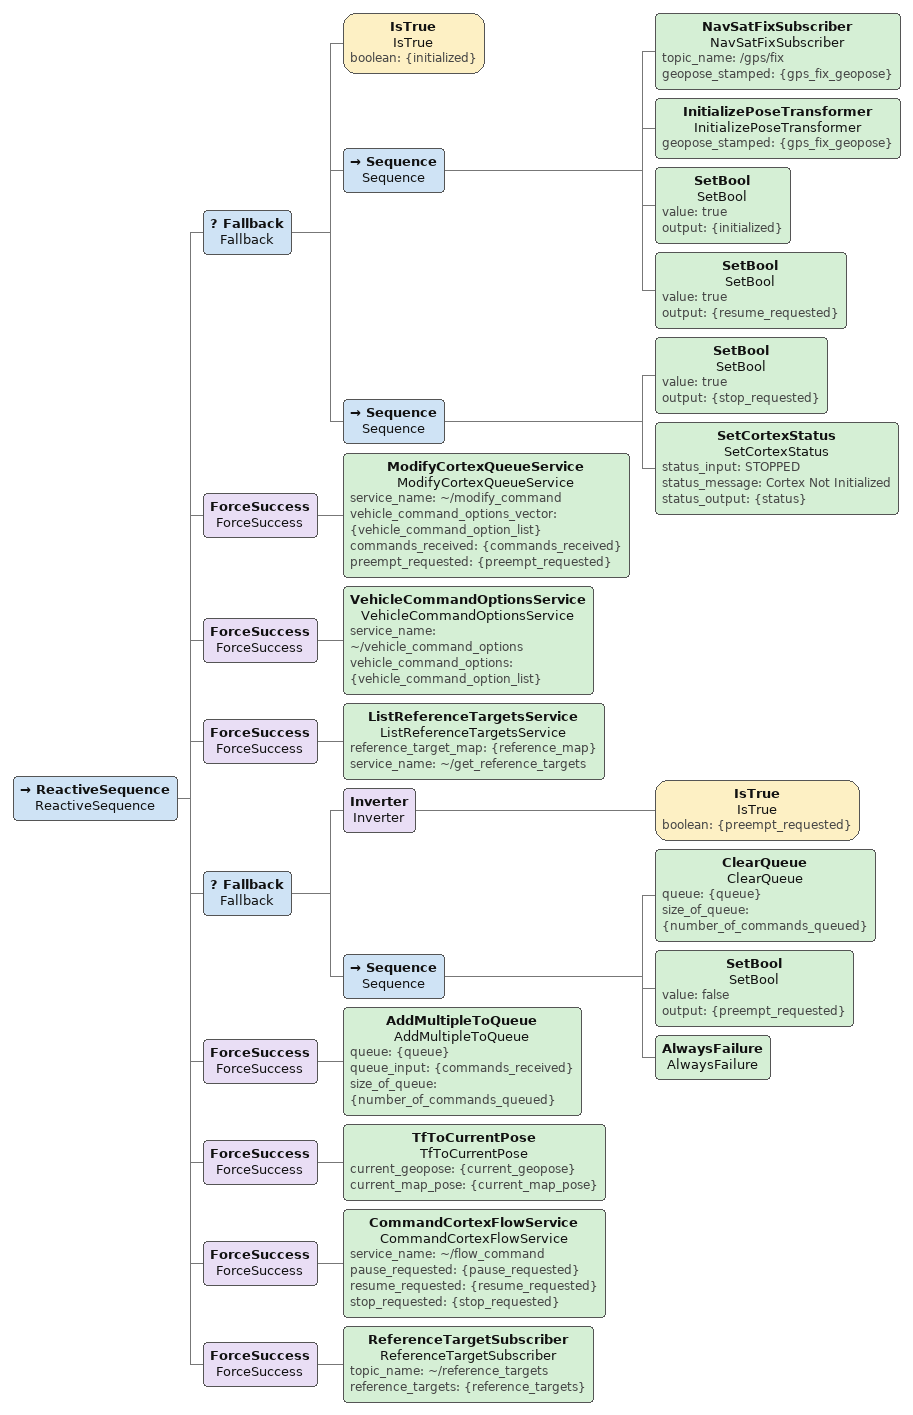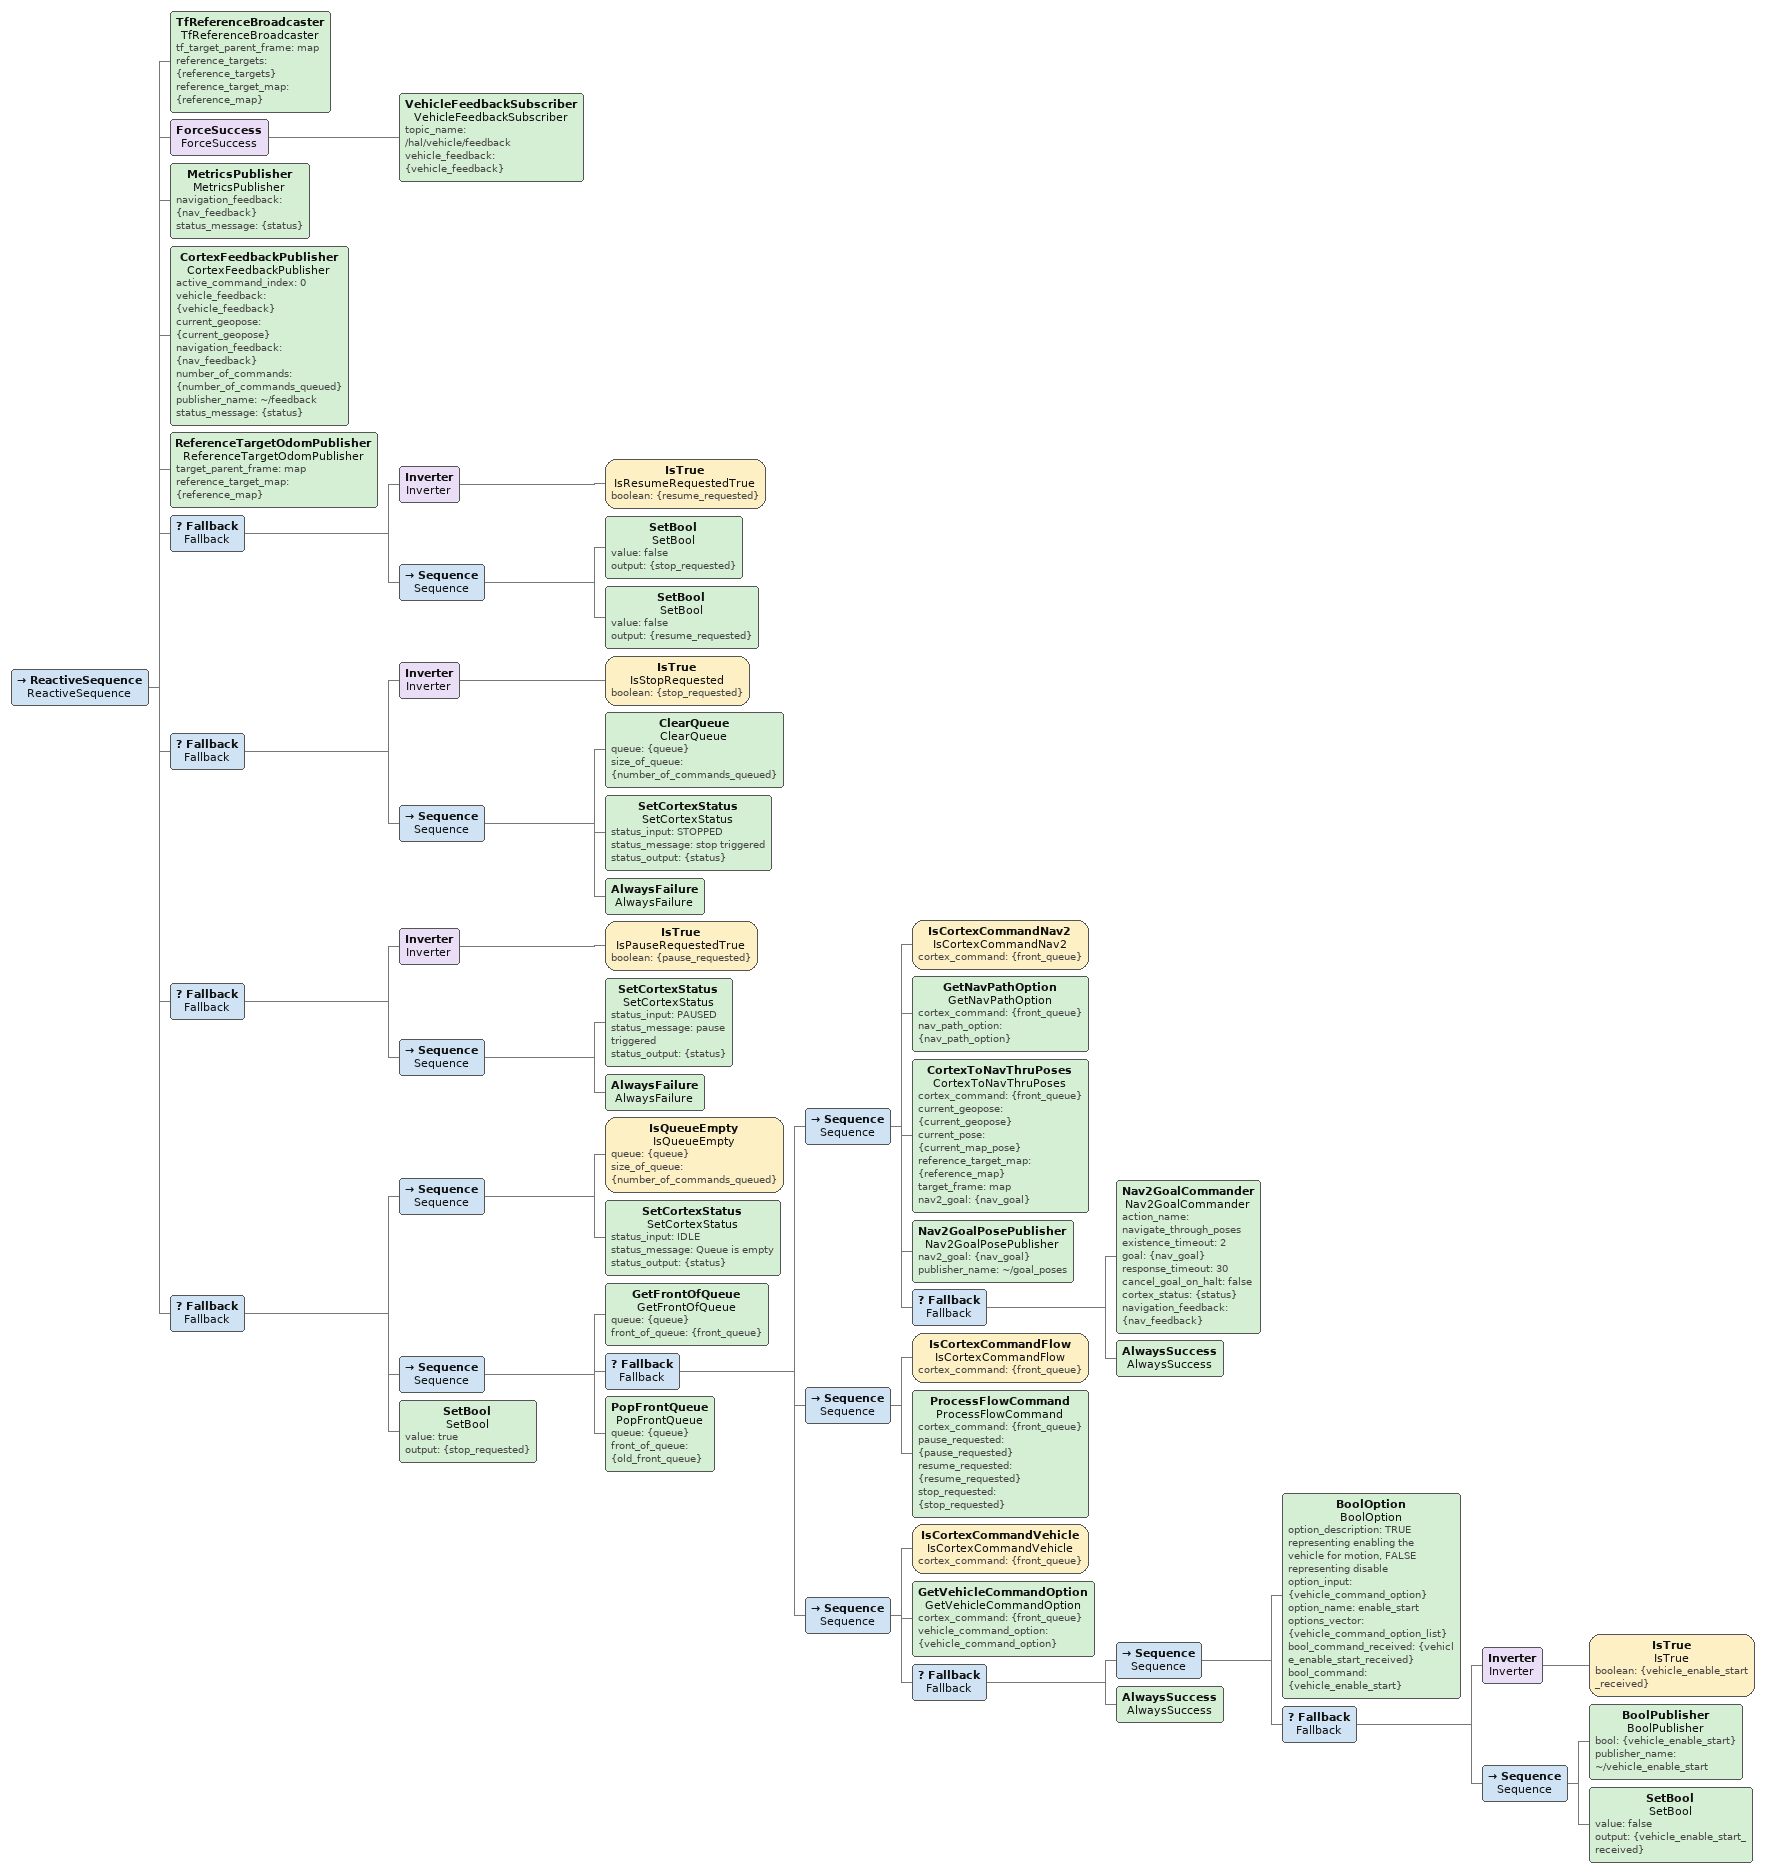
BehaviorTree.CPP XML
<ReactiveSequence name="ReactiveSequence">
  <Fallback name="Fallback">
    <IsTrue name="IsTrue" boolean="{initialized}"/>
    <Sequence name="Sequence">
      <NavSatFixSubscriber name="NavSatFixSubscriber" topic_name="/gps/fix" geopose_stamped="{gps_fix_geopose}"/>
      <InitializePoseTransformer name="InitializePoseTransformer" geopose_stamped="{gps_fix_geopose}"/>
      <SetBool name="SetBool" value="true" output="{initialized}"/>
      <SetBool name="SetBool" value="true" output="{resume_requested}"/>
    </Sequence>
    <Sequence name="Sequence">
      <SetBool name="SetBool" value="true" output="{stop_requested}"/>
      <SetCortexStatus name="SetCortexStatus" status_input="STOPPED" status_message="Cortex Not Initialized" status_output="{status}"/>
    </Sequence>
  </Fallback>
  <ForceSuccess name="ForceSuccess">
    <ModifyCortexQueueService name="ModifyCortexQueueService" service_name="~/modify_command" vehicle_command_options_vector="{vehicle_command_option_list}" commands_received="{commands_received}" preempt_requested="{preempt_requested}"/>
  </ForceSuccess>
  <ForceSuccess name="ForceSuccess">
    <VehicleCommandOptionsService name="VehicleCommandOptionsService" service_name="~/vehicle_command_options" vehicle_command_options="{vehicle_command_option_list}"/>
  </ForceSuccess>
  <ForceSuccess name="ForceSuccess">
    <ListReferenceTargetsService name="ListReferenceTargetsService" reference_target_map="{reference_map}" service_name="~/get_reference_targets"/>
  </ForceSuccess>
  <Fallback name="Fallback">
    <Inverter name="Inverter">
      <IsTrue name="IsTrue" boolean="{preempt_requested}"/>
    </Inverter>
    <Sequence name="Sequence">
      <ClearQueue name="ClearQueue" queue="{queue}" size_of_queue="{number_of_commands_queued}"/>
      <SetBool name="SetBool" value="false" output="{preempt_requested}"/>
      <AlwaysFailure name="AlwaysFailure"/>
    </Sequence>
  </Fallback>
  <ForceSuccess name="ForceSuccess">
    <AddMultipleToQueue name="AddMultipleToQueue" queue="{queue}" queue_input="{commands_received}" size_of_queue="{number_of_commands_queued}"/>
  </ForceSuccess>
  <ForceSuccess name="ForceSuccess">
    <TfToCurrentPose name="TfToCurrentPose" current_geopose="{current_geopose}" current_map_pose="{current_map_pose}"/>
  </ForceSuccess>
  <ForceSuccess name="ForceSuccess">
    <CommandCortexFlowService name="CommandCortexFlowService" service_name="~/flow_command" pause_requested="{pause_requested}" resume_requested="{resume_requested}" stop_requested="{stop_requested}"/>
  </ForceSuccess>
  <ForceSuccess name="ForceSuccess">
    <ReferenceTargetSubscriber name="ReferenceTargetSubscriber" topic_name="~/reference_targets" reference_targets="{reference_targets}"/>
  </ForceSuccess>
</ReactiveSequence>

<ReactiveSequence name="ReactiveSequence">
  <TfReferenceBroadcaster name="TfReferenceBroadcaster" tf_target_parent_frame="map" reference_targets="{reference_targets}" reference_target_map="{reference_map}"/>
  <ForceSuccess name="ForceSuccess">
    <VehicleFeedbackSubscriber name="VehicleFeedbackSubscriber" topic_name="/hal/vehicle/feedback" vehicle_feedback="{vehicle_feedback}"/>
  </ForceSuccess>
  <MetricsPublisher name="MetricsPublisher" navigation_feedback="{nav_feedback}" status_message="{status}"/>
  <CortexFeedbackPublisher name="CortexFeedbackPublisher" active_command_index="0" vehicle_feedback="{vehicle_feedback}" current_geopose="{current_geopose}" navigation_feedback="{nav_feedback}" number_of_commands="{number_of_commands_queued}" publisher_name="~/feedback" status_message="{status}"/>
  <ReferenceTargetOdomPublisher name="ReferenceTargetOdomPublisher" target_parent_frame="map" reference_target_map="{reference_map}"/>
  <Fallback name="Fallback">
    <Inverter name="Inverter">
      <IsTrue name="IsResumeRequestedTrue" boolean="{resume_requested}"/>
    </Inverter>
    <Sequence name="Sequence">
      <SetBool name="SetBool" value="false" output="{stop_requested}"/>
      <SetBool name="SetBool" value="false" output="{resume_requested}"/>
    </Sequence>
  </Fallback>
  <Fallback name="Fallback">
    <Inverter name="Inverter">
      <IsTrue name="IsStopRequested" boolean="{stop_requested}"/>
    </Inverter>
    <Sequence name="Sequence">
      <ClearQueue name="ClearQueue" queue="{queue}" size_of_queue="{number_of_commands_queued}"/>
      <SetCortexStatus name="SetCortexStatus" status_input="STOPPED" status_message="stop triggered" status_output="{status}"/>
      <AlwaysFailure name="AlwaysFailure"/>
    </Sequence>
  </Fallback>
  <Fallback name="Fallback">
    <Inverter name="Inverter">
      <IsTrue name="IsPauseRequestedTrue" boolean="{pause_requested}"/>
    </Inverter>
    <Sequence name="Sequence">
      <SetCortexStatus name="SetCortexStatus" status_input="PAUSED" status_message="pause triggered" status_output="{status}"/>
      <AlwaysFailure name="AlwaysFailure"/>
    </Sequence>
  </Fallback>
  <Fallback name="Fallback">
    <Sequence name="Sequence">
      <IsQueueEmpty name="IsQueueEmpty" queue="{queue}" size_of_queue="{number_of_commands_queued}"/>
      <SetCortexStatus name="SetCortexStatus" status_input="IDLE" status_message="Queue is empty" status_output="{status}"/>
    </Sequence>
    <Sequence name="Sequence">
      <GetFrontOfQueue name="GetFrontOfQueue" queue="{queue}" front_of_queue="{front_queue}"/>
      <Fallback name="Fallback">
        <Sequence name="Sequence">
          <IsCortexCommandNav2 name="IsCortexCommandNav2" cortex_command="{front_queue}"/>
          <GetNavPathOption name="GetNavPathOption" cortex_command="{front_queue}" nav_path_option="{nav_path_option}"/>
          <CortexToNavThruPoses name="CortexToNavThruPoses" cortex_command="{front_queue}" current_geopose="{current_geopose}" current_pose="{current_map_pose}" reference_target_map="{reference_map}" target_frame="map" nav2_goal="{nav_goal}"/>
          <Nav2GoalPosePublisher name="Nav2GoalPosePublisher" nav2_goal="{nav_goal}" publisher_name="~/goal_poses"/>
          <Fallback name="Fallback">
            <Nav2GoalCommander name="Nav2GoalCommander" action_name="navigate_through_poses" existence_timeout="2" goal="{nav_goal}" response_timeout="30" cancel_goal_on_halt="false" cortex_status="{status}" navigation_feedback="{nav_feedback}"/>
            <AlwaysSuccess name="AlwaysSuccess"/>
          </Fallback>
        </Sequence>
        <Sequence name="Sequence">
          <IsCortexCommandFlow name="IsCortexCommandFlow" cortex_command="{front_queue}"/>
          <ProcessFlowCommand name="ProcessFlowCommand" cortex_command="{front_queue}" pause_requested="{pause_requested}" resume_requested="{resume_requested}" stop_requested="{stop_requested}"/>
        </Sequence>
        <Sequence name="Sequence">
          <IsCortexCommandVehicle name="IsCortexCommandVehicle" cortex_command="{front_queue}"/>
          <GetVehicleCommandOption name="GetVehicleCommandOption" cortex_command="{front_queue}" vehicle_command_option="{vehicle_command_option}"/>
          <Fallback name="Fallback">
            <Sequence name="Sequence">
              <BoolOption name="BoolOption" option_description="TRUE representing enabling the vehicle for motion, FALSE representing disable" option_input="{vehicle_command_option}" option_name="enable_start" options_vector="{vehicle_command_option_list}" bool_command_received="{vehicle_enable_start_received}" bool_command="{vehicle_enable_start}"/>
              <Fallback name="Fallback">
                <Inverter name="Inverter">
                  <IsTrue name="IsTrue" boolean="{vehicle_enable_start_received}"/>
                </Inverter>
                <Sequence name="Sequence">
                  <BoolPublisher name="BoolPublisher" bool="{vehicle_enable_start}" publisher_name="~/vehicle_enable_start"/>
                  <SetBool name="SetBool" value="false" output="{vehicle_enable_start_received}"/>
                </Sequence>
              </Fallback>
            </Sequence>
            <AlwaysSuccess name="AlwaysSuccess"/>
          </Fallback>
        </Sequence>
      </Fallback>
      <PopFrontQueue name="PopFrontQueue" queue="{queue}" front_of_queue="{old_front_queue}"/>
    </Sequence>
    <SetBool name="SetBool" value="true" output="{stop_requested}"/>
  </Fallback>
</ReactiveSequence>
